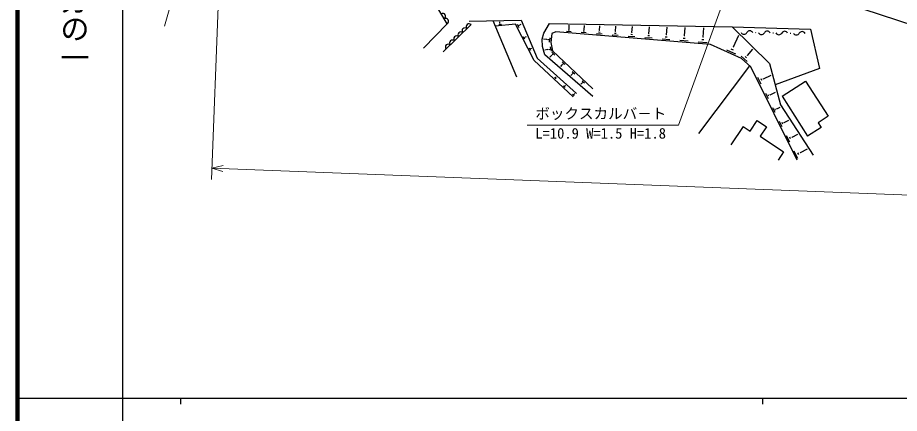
# Model space of a CAD drawing. Units: millimetres, scale not verified. Extents: x 40000 to 680000, y 20000 to 380000.
# Drawn here: x 40000 to 191486, y 202409 to 270384 of the extents above; entities that cross this region are included whole.
import ezdxf
from ezdxf.enums import TextEntityAlignment as Align

# ---------------------------------------------------------------- set-up
doc = ezdxf.new("R2010")
doc.units = ezdxf.units.MM
doc.header["$LTSCALE"] = 1000
doc.linetypes.add('CHAIN', pattern=[18.5, 12, -1.5, 3.5, -1.5])
for name, color, linetype, lineweight in [('S-BGD', 7, 'Continuous', 25), ('S-BMK', 2, 'CHAIN', 13), ('S-STR-HTXT', 7, 'Continuous', 13), ('S-TTL', 2, 'Continuous', 140), ('S-TTL-BAND', 7, 'Continuous', 25)]:
    doc.layers.add(name, color=color, linetype=linetype, lineweight=lineweight)
doc.styles.add('@ＭＳ ゴシック', font='')
doc.styles.add('ＭＳ ゴシック', font='')
doc.styles.get('@ＭＳ ゴシック').set_extended_font_data('@MS Gothic')
doc.styles.get('ＭＳ ゴシック').set_extended_font_data('MS Gothic')

msp = doc.modelspace()

# ---------------------------------------------------------------- linework, layer by layer
at = {"layer": 'S-BGD'}
for p, q in [((113782, 269316), (107098, 280660)), ((172179, 276191), (194137, 268998)), ((117584, 269804), (126510, 269968)), ((121650, 269878), (125716, 260237)), ((122857, 269521), (122843, 269651)), ((126510, 269968), (129267, 263404)), ((113782, 269316), (109752, 265142)), ((117928, 269180), (113137, 264487)), ((125509, 269278), (122062, 268901)), ((122656, 269218), (123119, 269268)), ((122815, 269376), (122930, 269388)), ((122843, 269519), (122872, 269522)), ((128725, 263043), (125509, 269278)), ((125813, 269235), (126083, 268711)), ((126071, 269119), (126139, 268988)), ((126254, 269151), (126271, 269119)), ((126262, 269135), (126531, 269274)), ((130376, 267709), (131406, 269391)), ((131406, 269391), (162786, 268789)), ((134808, 268228), (134608, 268244)), ((134753, 268475), (134702, 268479)), ((134728, 268477), (134776, 269077)), ((137333, 268314), (137277, 268319)), ((137305, 268316), (137363, 269027)), ((139994, 268148), (139933, 268153)), ((139963, 268151), (140031, 268976)), ((142706, 267980), (142782, 268923)), ((145534, 267804), (145620, 268869)), ((148451, 267622), (148548, 268813)), ((151460, 267435), (151567, 268755)), ((154564, 267242), (154682, 268695)), ((157765, 267042), (157894, 268633)), ((162786, 268789), (169164, 262510)), ((162786, 268789), (176238, 268403)), ((176238, 268403), (177779, 261675)), ((126880, 267166), (127108, 266723)), ((127098, 267068), (127155, 266958)), ((127253, 267095), (127267, 267068)), ((127260, 267081), (127418, 267163)), ((130100, 266704), (130376, 267709)), ((130150, 265424), (130100, 266704)), ((130939, 266616), (130350, 266682)), ((130942, 266639), (130937, 266593)), ((131170, 266683), (131149, 266499)), ((131421, 266933), (131338, 266199)), ((131758, 267684), (131582, 266127)), ((132457, 267926), (131758, 267684)), ((159016, 265768), (132457, 267926)), ((135090, 267963), (134287, 268028)), ((137704, 267751), (136820, 267822)), ((137394, 268042), (137173, 268060)), ((140400, 267531), (139433, 267610)), ((140061, 267851), (139819, 267871)), ((143181, 267306), (142128, 267391)), ((142812, 267654), (142548, 267675)), ((142738, 267977), (142673, 267983)), ((146049, 267073), (144907, 267165)), ((145649, 267450), (145363, 267473)), ((145570, 267801), (145498, 267807)), ((149008, 266832), (147774, 266932)), ((148575, 267240), (148267, 267265)), ((148490, 267619), (148413, 267625)), ((152059, 266584), (150731, 266692)), ((151594, 267023), (151262, 267050)), ((151502, 267432), (151419, 267438)), ((154707, 266800), (154351, 266829)), ((154608, 267238), (154519, 267245)), ((157813, 267038), (157717, 267046)), ((163016, 265361), (163910, 267353)), ((166742, 267803), (166842, 267802)), ((169741, 267762), (169841, 267760)), ((172741, 267720), (172841, 267719)), ((127906, 265177), (128094, 264812)), ((128213, 265119), (128224, 265096)), ((128219, 265107), (128270, 265134)), ((130552, 264017), (130150, 265424)), ((131488, 265348), (131642, 264604)), ((131582, 266127), (131883, 264670)), ((155207, 266329), (153782, 266444)), ((158454, 266065), (156928, 266189)), ((157919, 266569), (157537, 266600)), ((164351, 263375), (159016, 265768)), ((163064, 265339), (162968, 265383)), ((128086, 265096), (128133, 265005)), ((138840, 256810), (130552, 264017)), ((131119, 264884), (130595, 264775)), ((131114, 264907), (131123, 264860)), ((131322, 265023), (131361, 264837)), ((131744, 263897), (131441, 263575)), ((131728, 263912), (131759, 263883)), ((131775, 264429), (132272, 263962)), ((131822, 264105), (131946, 263988)), ((131883, 264670), (138840, 258141)), ((163373, 264088), (161828, 264781)), ((163001, 264811), (162615, 264984)), ((165332, 262836), (164321, 263738)), ((165223, 263477), (164970, 263703)), ((165399, 263865), (165335, 263922)), ((165367, 263893), (166319, 264961)), ((135453, 256775), (128725, 263043)), ((129267, 263404), (136043, 257366)), ((133514, 262273), (133255, 261997)), ((133500, 262287), (133529, 262259)), ((133544, 262769), (134007, 262334)), ((133587, 262467), (133703, 262358)), ((165744, 262133), (156968, 250499)), ((165979, 261924), (164351, 263375)), ((169164, 262510), (171048, 255428)), ((135252, 260680), (135035, 260449)), ((135238, 260692), (135265, 260667)), ((135279, 261140), (135710, 260736)), ((135319, 260859), (135427, 260758)), ((173904, 245918), (165979, 261924)), ((177779, 261675), (170144, 258828)), ((132216, 260132), (132483, 259883)), ((132391, 260119), (132458, 260057)), ((132491, 260176), (132507, 260160)), ((132499, 260168), (132510, 260180)), ((136956, 259116), (136782, 258930)), ((136944, 259128), (136969, 259104)), ((136981, 259542), (137380, 259168)), ((137019, 259282), (137118, 259189)), ((167730, 258951), (167154, 260115)), ((167863, 259560), (167719, 259851)), ((168158, 259842), (168122, 259915)), ((168140, 259879), (169440, 260522)), ((171340, 256869), (175377, 259457)), ((175377, 259457), (179239, 253433)), ((133765, 258689), (134050, 258424)), ((133951, 258675), (134023, 258609)), ((134058, 258735), (134075, 258719)), ((134067, 258727), (134100, 258763)), ((169299, 257152), (170215, 257606)), ((135332, 257229), (135634, 256948)), ((135529, 257214), (135605, 257144)), ((135642, 257279), (135661, 257261)), ((135651, 257270), (135708, 257330)), ((168979, 256428), (168529, 257337)), ((169083, 256904), (168971, 257131)), ((169314, 257124), (169285, 257181)), ((171340, 256869), (175728, 250024)), ((170133, 254097), (169744, 254883)), ((170223, 254509), (170126, 254705)), ((170423, 254699), (170398, 254748)), ((170410, 254724), (171016, 255024)), ((171048, 255428), (176698, 246789)), ((179239, 253433), (177534, 252340)), ((164634, 251665), (162553, 248543)), ((164634, 251665), (165843, 250860)), ((165843, 250860), (167077, 252711)), ((167077, 252711), (168673, 251647)), ((168673, 251647), (167593, 250028)), ((171359, 251622), (170896, 252557)), ((171466, 252111), (171350, 252345)), ((171703, 252338), (171674, 252396)), ((171688, 252367), (172493, 252765)), ((178060, 251520), (175728, 250024)), ((177534, 252340), (178060, 251520)), ((167593, 250028), (171606, 247353)), ((172660, 248994), (172119, 250086)), ((173045, 249865), (174061, 250368)), ((172785, 249566), (172650, 249839)), ((173062, 249830), (173028, 249899)), ((171606, 247353), (170640, 245904)), ((174042, 246203), (173418, 247463)), ((174186, 246863), (174030, 247178)), ((174505, 247168), (174466, 247247)), ((174486, 247207), (175727, 247822))]:
    msp.add_line(p, q, dxfattribs=at)
for centre, radius, start, end in [((113020, 270608), 500, 300.50756, 120.50756), ((113528, 269747), 500, 300.50756, 120.50756), ((116857, 268130), 500, 44.40526, 224.40526), ((117571, 268830), 500, 44.40526, 224.40526), ((115428, 266731), 500, 44.40526, 224.40526), ((116142, 267431), 500, 44.40526, 224.40526), ((164796, 268096), 567, 207.28334, 331.13836), ((165788, 267549), 567, 27.28334, 151.13836), ((167795, 268055), 567, 207.28334, 331.13836), ((168788, 267508), 567, 27.28334, 151.13836), ((170795, 268014), 567, 207.28334, 331.13836), ((171788, 267467), 567, 27.28334, 151.13836), ((173795, 267972), 567, 207.28334, 331.13836), ((174787, 267425), 567, 27.28334, 151.13836), ((113999, 265331), 500, 44.40526, 224.40526), ((114713, 266031), 500, 44.40526, 224.40526)]:
    msp.add_arc(centre, radius, start, end, dxfattribs=at)
at = {"layer": 'S-BMK'}
msp.add_line((76883, 309746), (65242, 268930), dxfattribs=at)
at = {"layer": 'S-STR-HTXT'}
for p, q in [((75675, 303647), (73290, 242554)), ((153568, 251935), (163929, 280682)), ((127568, 251935), (153568, 251935)), ((75318, 244995), (73368, 244553)), ((73368, 244553), (442429, 230147)), ((73368, 244553), (75278, 243960))]:
    msp.add_line(p, q, dxfattribs=at)
at = {"layer": 'S-TTL'}
msp.add_line((40000, 380000), (40000, 20000), dxfattribs=at)
at = {"layer": 'S-TTL-BAND'}
for p, q in [((58000, 370000), (58000, 20000)), ((40000, 205000), (579000, 205000)), ((68000, 205000), (68000, 204000)), ((168000, 205000), (168000, 204000))]:
    msp.add_line(p, q, dxfattribs=at)

# ---------------------------------------------------------------- texts
at = {"layer": 'S-STR-HTXT', "style": 'ＭＳ ゴシック'}
msp.add_text('ボックスカルバ－ト', height=1833, dxfattribs=at).set_placement((128943, 252435), align=Align.BOTTOM_LEFT)
msp.add_text('L=10.9 W=1.5 H=1.8', height=1833, dxfattribs=at).set_placement((128943, 251435), align=Align.TOP_LEFT)
at = {"layer": 'S-TTL-BAND', "style": '@ＭＳ ゴシック'}
msp.add_text('縮尺千分の一', height=3666, rotation=270, dxfattribs=at).set_placement((49777, 261030), align=Align.MIDDLE_RIGHT)

doc.saveas('drawing.dxf')
